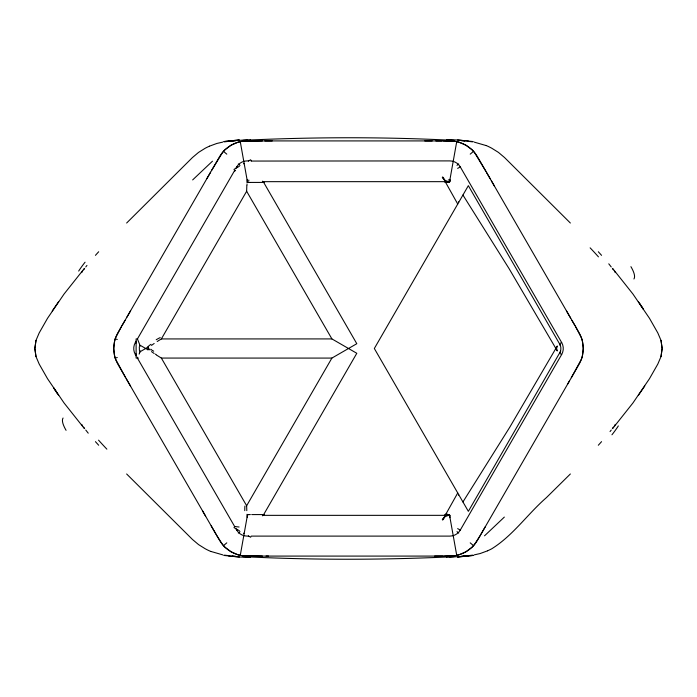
<?xml version="1.0" encoding="UTF-8"?>
<svg xmlns="http://www.w3.org/2000/svg" width="697" height="697" viewBox="0 0 697 697"><rect width="100%" height="100%" fill="white"/><g stroke="black" fill="none" stroke-linecap="round" stroke-linejoin="round"><path stroke-width="1.05" d="M157.217 341.495L161.355 338.934L246.642 191.257L246.816 185.794M246.991 182.71L247.313 179.434M612.593 428.611L632.946 402.962L649.473 378.706L657.811 364.078L661.017 356.568L662.141 348.5L661.026 340.45L657.811 332.922L649.473 318.294L632.946 294.038L612.593 268.389M84.407 268.389L64.054 294.038L47.527 318.294L39.189 332.922L35.983 340.432L34.859 348.5L35.974 356.55L39.189 364.078L47.527 378.706L64.054 402.962L84.407 428.611M139.984 350.469L139.766 351.933L147.964 347.202A5.167 4.426 -89.6 0 1 147.999 349.816L139.766 345.067L139.984 346.531M35.983 340.432L34.85 348.5L35.974 356.55M661.017 356.568L662.15 348.5L661.026 340.45M240.273 555.343L247.557 514.534L248.263 514.543L247.583 514.543M447.648 182.44L449.417 182.475L456.727 141.657M139.627 352.595L139.139 354.128M442.935 519.631L443.649 518.394M557.208 346.139L556.659 348.239A3.197 3.197 0 0 0 556.676 348.936L557.217 350.879M560.257 351.889L468.349 511.337L374.333 348.5L468.349 185.663L560.214 344.989M557.182 346.191L509.786 427.2L462.93 501.953M121.348 326.762L115.676 337.627A27.584 27.584 0 0 0 114.596 341.138L113.75 348.5L114.578 355.836A27.566 27.566 0 0 0 115.667 359.338L125.66 377.696M211.801 170.112L222.691 152.286A27.532 27.532 0 0 1 225.192 149.594L231.125 145.203L237.895 142.258A27.532 27.532 0 0 1 241.476 141.439L262.36 140.925M480.913 534.346L485.199 526.888M567.646 384.091L569.493 380.893M126.898 317.179L130.583 310.784M206.878 178.641L210.572 172.246M136.124 355.862L135.331 354.494A11.954 11.954 0 0 1 135.34 342.515L136.124 341.138M139.627 344.405L137.422 338.942L234.654 170.477L234.009 169.371L239.393 166.261M235.935 168.256L236.727 166.888A11.954 11.954 0 0 1 247.104 160.902L248.69 160.894M137.422 338.942L136.124 338.916L136.124 358.084L137.405 358.084L234.654 526.523L234.009 527.629L239.393 530.739M246.799 510.657L246.642 505.743L331.894 358.084L356.803 343.708L263.248 181.664L262.403 181.203M262.403 515.797L263.213 515.353L356.803 353.292L331.911 338.916L246.642 191.257M442.63 519.927L457.737 492.962M248.341 535.906L250.615 537.221L251.26 536.106L449.896 536.106A11.954 11.954 0 0 0 460.264 530.112L561.669 354.494A11.954 11.954 0 0 0 561.66 342.515L460.273 166.888A11.954 11.954 0 0 0 449.896 160.902L251.147 161.059M571.34 377.696L581.324 359.373A27.584 27.584 0 0 0 582.404 355.862L583.25 348.5L582.422 341.164A27.566 27.566 0 0 0 581.333 337.662L575.652 326.754M125.051 320.376L121.958 325.691M480.294 535.418L474.308 544.714A27.532 27.532 0 0 1 471.808 547.406L465.875 551.797L459.105 554.742A27.532 27.532 0 0 1 455.524 555.561L444.477 556.093M458.382 495.131L458.696 494.617M445.61 515.963L445.914 515.475M58.653 301.635L52.223 310.993M638.347 395.365L644.777 386.007M81.654 272.623L82.56 271.299M614.44 425.701L615.346 424.377M443.806 518.167L444.398 517.392M443.71 518.899L443.1 519.648M83.553 269.913L84.616 268.467M612.384 428.533L613.447 427.087M85.748 266.977L86.959 265.426M610.041 431.574L611.252 430.023M95.437 255.346L98.686 251.756M601.563 441.654L598.314 445.244M126.636 223.031L192.477 157.522L198.567 152.39L205.206 148.243A83.483 73.168 58.4 0 1 209.422 146.213M570.364 473.969L546.457 497.58C527.664 513.942 513.07 535.479 491.794 548.757A83.483 73.168 58.4 0 1 487.578 550.787M456.997 165.355L458.652 163.952M470.214 154.15L473.516 151.345M223.484 545.655L226.786 542.85M238.348 533.048L240.003 531.645M151.493 345.398L154.168 343.482M161.355 338.934L331.894 338.916M243.645 163.804L244.298 163.429M248.341 161.094L250.615 159.779L251.26 160.894M135.357 354.477L136.124 354.032M457.737 204.038L442.63 177.073M457.641 168.404L460.273 166.888M236.753 530.103L237.52 529.659M561.66 342.515L559.595 343.708A9.558 9.558 0 0 1 559.586 353.292L561.66 354.485M263.213 515.353L449.896 515.336L449.896 517.653M209.414 146.187L216.828 143.46L222.935 142.083M487.586 550.813L480.172 553.54L474.065 554.917M115.258 358.188L117.279 357.483M240.265 141.657L247.557 182.466L248.393 182.265M448.45 514.769L449.434 514.534L456.735 555.343M224.46 141.848L227.536 141.482M472.54 555.152L469.464 555.518M228.625 141.029L250.214 139.661M468.375 555.971L446.786 557.339M232.223 141.073L235.246 140.855M464.777 555.927L461.754 556.145M242.87 140.385L247.4 140.132M454.13 556.615L449.6 556.868M250.397 139.975C318.25 136.969 386.286 136.926 454.13 140.385M446.603 557.025C378.75 560.022 310.714 560.066 242.87 556.615M448.868 514.543L448.066 514.552M248.934 182.448L247.583 182.475M250.354 182.431L264.529 182.422M446.089 514.569L444.965 514.578M435.869 140.925L442.011 140.907M264.825 140.925L272.205 140.916M424.795 140.916L432.175 140.925M263.248 181.664L449.896 181.664L449.896 179.347M156.747 355.209L161.355 358.066L331.894 358.084M248.69 536.106L247.104 536.106A11.954 11.954 0 0 1 236.736 530.112L235.935 528.744M262.36 556.075L241.476 555.561A27.532 27.532 0 0 1 237.895 554.742L231.125 551.797L225.192 547.415A27.532 27.532 0 0 1 222.691 544.723L216.706 535.418M443.248 140.907L455.524 141.439A27.532 27.532 0 0 1 459.105 142.258L465.875 145.203L471.808 149.585A27.532 27.532 0 0 1 474.308 152.277L485.818 171.183M264.529 514.578L251.748 514.578M434.64 556.075L443.248 556.093M266.054 556.075L268.519 556.084M444.965 182.422L446.646 182.431A17.617 1.124 0.4 0 1 447.674 182.405M249.352 514.56L248.411 514.543M446.786 139.661L457.615 139.992L473.185 141.561M223.815 555.439L239.385 557.008L250.214 557.339M234.654 526.523L239.097 527.019M461.754 140.855L464.777 141.073M235.246 556.145L232.223 555.927M457.615 139.992L468.367 141.029M228.633 555.971L239.385 557.008M469.464 141.482L472.54 141.848M227.536 555.518L224.46 555.152M474.065 142.083L486.14 145.568M222.935 554.917L210.86 551.432M247.897 514.613L248.393 514.734M449.417 182.457L448.45 182.231M115.266 338.777L117.288 339.491M236.753 166.897L237.52 167.341M135.357 342.523L136.124 342.968M457.641 528.596L460.273 530.112M243.645 533.196L244.298 533.571M161.355 358.066L246.642 505.743M154.168 353.518L151.493 351.602M223.484 151.345L226.786 154.15M238.348 163.952L240.003 165.355M456.997 531.645L458.652 533.048M470.214 542.85L473.516 545.655M570.364 223.031L504.523 157.522L498.433 152.39L491.794 148.243A83.03 72.81 -59.9 0 0 486.157 145.525M126.636 473.969L192.477 539.478L198.567 544.61L205.206 548.757A83.03 72.81 -59.9 0 0 210.843 551.475M443.1 177.352L443.71 178.101M598.314 251.756L601.563 255.346M98.686 445.244L95.437 441.654M444.398 179.608L443.806 178.833M608.769 263.823L611.252 266.977M88.231 433.177L85.748 430.023M612.384 268.467L613.447 269.913M83.553 427.087L84.616 428.533M614.44 271.299L615.346 272.623M81.654 424.377L82.56 425.701M443.64 178.606L442.935 177.36M638.347 301.635L643.444 309.259L639.741 303.709M58.653 395.365L53.556 387.741L57.259 393.291M462.93 195.047L509.15 268.754L556.833 350.112A5.036 5.036 0 0 1 556.955 350.364L556.99 350.452A4.931 4.931 0 0 0 557.112 350.713L557.156 350.704M445.61 181.037L445.914 181.525M458.382 201.869L458.696 202.383M575.042 325.691L571.949 320.376M486.428 172.246L490.122 178.641M566.417 310.784L570.721 318.241M491.359 180.767L494.434 186.099M216.087 534.346L211.182 525.817M126.279 378.759L130.583 386.216M202.566 510.901L205.641 516.233M247.313 517.557L246.991 514.29M442.29 519.727A8.765 8.765 0 0 1 449.896 515.344M449.896 181.656A8.765 8.765 0 0 1 442.29 177.265M244.769 510.657A21.59 5.254 81 0 1 244.917 506.083M156.398 354.825A19.289 2.004 35.6 0 1 155.326 354.128M153.697 351.227A22.879 2.544 35.8 0 1 152.782 350.6M152.155 350.347A16.937 11.544 49.1 0 1 150.874 349.232M150.038 350.007A7.772 6.752 56.9 0 1 148.661 348.378M148.452 348.517A4.226 3.903 60 0 1 147.93 347.202M148.017 349.816A4.226 3.807 -61.5 0 1 148.531 348.535M147.311 347.542A12.154 11.222 -60 0 1 150.988 344.344M139.923 352.029A7.806 4.992 81.7 0 1 139.766 352.708M138.111 358.328A9.697 2.03 -78.2 0 1 137.71 357.178M156.206 339.744A21.59 5.254 -39 0 1 160.232 337.592M139.478 344.518A7.806 4.679 -83.8 0 1 139.609 345.163M139.269 346.879A8.286 3.45 88.5 0 1 139.348 350.155M246.973 185.297A19.289 2.004 -84.4 0 1 247.034 184.017M248.733 181.159A22.879 2.544 -84.2 0 1 248.82 180.053M234.793 171.209A9.697 2.03 -18.2 0 1 235.586 170.286M248.986 182.483A15.029 0.906 -0.4 0 1 250.345 182.475M250.362 514.604A17.617 1.124 0.4 0 1 249.326 514.595M448.014 514.517A15.029 0.906 -0.4 0 1 446.655 514.525M444.721 515.815A8.939 5.829 21.3 0 1 446.908 513.401M192.66 179.922A291.337 12.372 -42.4 0 1 212.472 161.19M78.665 271.081A263.91 31.835 -36.5 0 1 85.06 262.203M106.868 449.156A265.13 28.995 37.7 0 1 98.547 440.138M66.076 430.328A291.337 32.106 37.5 0 1 63.07 418.034M504.34 517.078A291.337 12.372 -42.4 0 1 484.528 535.81M618.335 425.919A263.91 31.835 -36.5 0 1 611.94 434.797M590.132 247.844A265.13 28.995 37.7 0 1 598.453 256.862M630.924 266.672A291.337 32.106 37.5 0 1 633.93 278.966M560.693 351.096A2.927 0.819 -63.2 0 1 560.562 351.576M559.97 344.928A4.252 1.377 62.3 0 1 560.083 345.198M450.375 180.532A8.922 2.971 11 0 1 448.363 179.861M219.424 156.895L118.028 332.521A31.957 31.957 0 0 0 118.028 364.479L219.424 540.105A31.957 31.957 0 0 0 247.104 556.084L449.896 556.084A31.957 31.957 0 0 0 477.576 540.105L578.972 364.479A31.957 31.957 0 0 0 578.972 332.521L477.576 156.895A31.957 31.957 0 0 0 449.896 140.916L247.104 140.916A31.957 31.957 0 0 0 219.424 156.895M234.967 140.385L223.815 141.561L239.385 139.992L234.967 140.385M473.185 555.439L457.615 557.008L473.185 555.439"/></g></svg>
